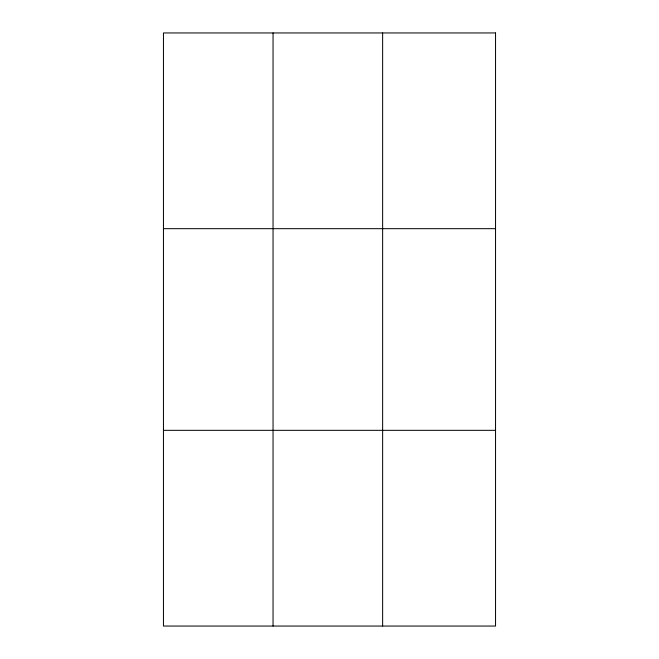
<?xml version="1.0" encoding="UTF-8"?>
<svg xmlns="http://www.w3.org/2000/svg" width="659" height="659" viewBox="0 0 659 659"><rect width="100%" height="100%" fill="white"/><g stroke="black" fill="none" stroke-linecap="round" stroke-linejoin="round"><path stroke-width="0.99" d="M273.048 626.05L273.048 32.95M382.632 626.05L382.632 32.95M163.457 228.673L495.543 228.673M163.457 430.327L495.543 430.327M495.543 32.95L495.543 626.05L163.457 626.05L163.457 32.95L495.543 32.95"/></g></svg>
